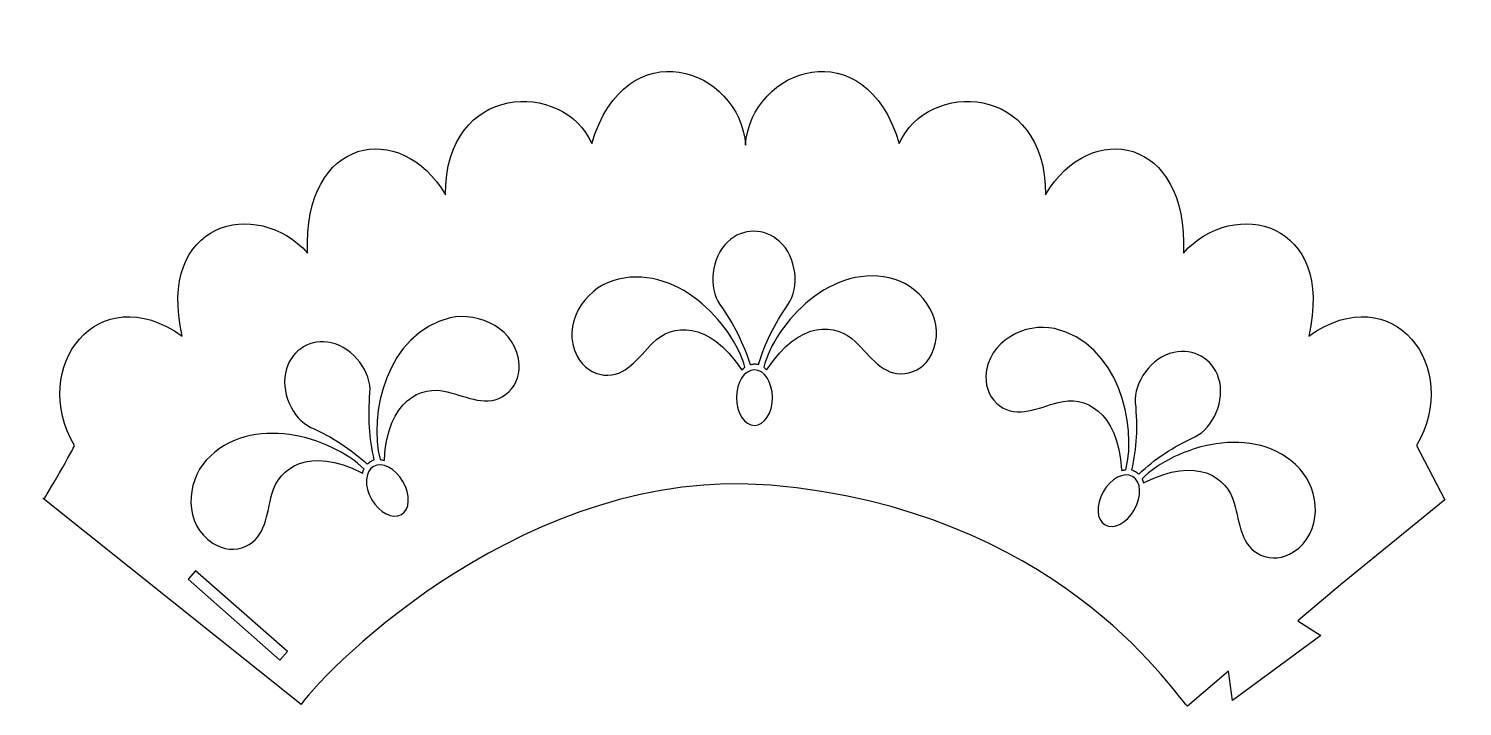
# Model space of a CAD drawing. Header units: centimetres. Extents: x -9.5 to 9.5, y -4.2 to 4.8.
import ezdxf

# ---------------------------------------------------------------- set-up
doc = ezdxf.new("R2010")
doc.units = ezdxf.units.CM
doc.header["$MEASUREMENT"] = 0
doc.layers.add('Camada 1', color=7, linetype='Continuous')

msp = doc.modelspace()

# ---------------------------------------------------------------- linework, layer by layer
at = {"layer": 'Camada 1'}
for points, knots in [([(5.88195, -4.2069), (5.88195, -4.2069), (6.42593, -3.74097), (6.42593, -3.74097), (6.42593, -3.74097), (6.42593, -3.74097), (6.4817, -4.13099), (6.4817, -4.13099), (6.4817, -4.13099), (6.4817, -4.13099), (7.6519, -3.26736), (7.6519, -3.26736), (7.6519, -3.26736), (7.6519, -3.26736), (7.34535, -3.07226), (7.34535, -3.07226), (7.34535, -3.07226), (7.34535, -3.07226), (7.91349, -2.59696), (7.91349, -2.59696), (7.91349, -2.59696), (7.91349, -2.59696), (7.91349, -2.59696), (7.91349, -2.59696), (7.91349, -2.59696), (7.91349, -2.59696), (9.29411, -1.47198), (9.29411, -1.47198), (9.29411, -1.47198), (9.29411, -1.47198), (8.91798, -0.75107), (8.91798, -0.75107), (8.91798, -0.75107), (9.52652, 0.27885), (8.61371, 1.49598), (7.49016, 0.70012), (7.49016, 0.70012), (7.84126, 2.22158), (6.50707, 2.54929), (5.82823, 1.80031), (5.82823, 1.80031), (5.8985, 3.34508), (4.58768, 3.57916), (4.00261, 2.57271), (4.00261, 2.57271), (4.00261, 4.0707), (2.43435, 4.09412), (2.05977, 3.25147), (2.05977, 3.25147), (1.61514, 4.77288), (0.09357, 4.25797), (0.02338, 3.22805), (0.02338, 3.22805), (-0.04678, 4.25794), (-1.56827, 4.77285), (-2.013, 3.25144), (-2.013, 3.25144), (-2.38749, 4.09409), (-3.95573, 4.07067), (-3.95573, 2.57268), (-3.95573, 2.57268), (-4.54091, 3.57913), (-5.85168, 3.34505), (-5.78143, 1.80028), (-5.78143, 1.80028), (-6.46025, 2.54929), (-7.79441, 2.22155), (-7.44333, 0.70009), (-7.44333, 0.70009), (-8.56683, 1.49596), (-9.4797, 0.27882), (-8.87113, -0.7511), (-8.87113, -0.7511), (-8.87113, -0.77452), (-9.26904, -1.45333), (-9.26904, -1.45333), (-9.26904, -1.45333), (-9.26904, -1.45333), (-9.2941, -1.45187), (-9.2941, -1.45187), (-9.2941, -1.45187), (-9.2941, -1.45187), (-9.28762, -1.45274), (-9.28762, -1.45274), (-9.28762, -1.45274), (-9.28762, -1.45274), (-5.86751, -4.18216), (-5.86751, -4.18216), (-5.86751, -4.18216), (-5.49757, -3.65868), (-2.84002, -1.00777), (0.35441, -1.27817), (0.35441, -1.27817), (4.10353, -1.59557), (5.65682, -3.96176), (5.88195, -4.2069)], [0, 0, 0, 0, 0.04, 0.04, 0.04, 0.04, 0.08, 0.08, 0.08, 0.08, 0.12, 0.12, 0.12, 0.12, 0.16, 0.16, 0.16, 0.16, 0.2, 0.2, 0.2, 0.2, 0.24, 0.24, 0.24, 0.24, 0.28, 0.28, 0.28, 0.28, 0.32, 0.32, 0.32, 0.32, 0.36, 0.36, 0.36, 0.36, 0.4, 0.4, 0.4, 0.4, 0.44, 0.44, 0.44, 0.44, 0.48, 0.48, 0.48, 0.48, 0.52, 0.52, 0.52, 0.52, 0.56, 0.56, 0.56, 0.56, 0.6, 0.6, 0.6, 0.6, 0.64, 0.64, 0.64, 0.64, 0.68, 0.68, 0.68, 0.68, 0.72, 0.72, 0.72, 0.72, 0.76, 0.76, 0.76, 0.76, 0.8, 0.8, 0.8, 0.8, 0.84, 0.84, 0.84, 0.84, 0.88, 0.88, 0.88, 0.88, 0.92, 0.92, 0.92, 0.92, 1, 1, 1, 1]), ([(0.19484, 0.32216), (0.1773, 0.32684), (0.15925, 0.32997), (0.14036, 0.32989), (0.14036, 0.32989), (0.12128, 0.32973), (0.10311, 0.3265), (0.08496, 0.32163), (0.08496, 0.32163), (-0.00415, 0.60836), (-0.13036, 0.85275), (-0.31795, 1.11736), (-0.31795, 1.11736), (-0.4717, 1.3354), (-0.43659, 1.74096), (-0.20981, 1.95027), (-0.20981, 1.95027), (-0.11059, 2.04301), (0.01088, 2.08828), (0.13206, 2.08846), (0.13206, 2.08846), (0.25308, 2.08933), (0.37508, 2.04523), (0.47507, 1.95344), (0.47507, 1.95344), (0.70351, 1.74617), (0.74278, 1.3409), (0.59048, 1.12151), (0.59048, 1.12151), (0.40558, 0.85519), (0.28162, 0.60965), (0.19484, 0.32216)], [0, 0, 0, 0, 0.11111111, 0.11111111, 0.11111111, 0.11111111, 0.22222222, 0.22222222, 0.22222222, 0.22222222, 0.33333333, 0.33333333, 0.33333333, 0.33333333, 0.44444444, 0.44444444, 0.44444444, 0.44444444, 0.55555556, 0.55555556, 0.55555556, 0.55555556, 0.66666667, 0.66666667, 0.66666667, 0.66666667, 0.77777778, 0.77777778, 0.77777778, 0.77777778, 1, 1, 1, 1]), ([(-0.02447, 0.24926), (-0.02447, 0.24926), (-0.03164, 0.25728), (-0.03164, 0.25728), (-0.03164, 0.25728), (-0.46767, 0.91554), (-0.95255, 0.86246), (-1.20565, 0.60981), (-1.20565, 0.60981), (-1.40001, 0.41619), (-1.5635, 0.15274), (-1.85322, 0.1833), (-1.85322, 0.1833), (-2.00221, 0.19886), (-2.13336, 0.28792), (-2.20879, 0.43233), (-2.20879, 0.43233), (-2.4271, 0.84982), (-2.10814, 1.31564), (-1.73725, 1.43253), (-1.73725, 1.43253), (-0.9118, 1.69195), (-0.14266, 0.86984), (0.01659, 0.2858), (0.01659, 0.2858), (0.00196, 0.27564), (-0.01169, 0.26297), (-0.02447, 0.24926)], [0, 0, 0, 0, 0.125, 0.125, 0.125, 0.125, 0.25, 0.25, 0.25, 0.25, 0.375, 0.375, 0.375, 0.375, 0.5, 0.5, 0.5, 0.5, 0.625, 0.625, 0.625, 0.625, 0.75, 0.75, 0.75, 0.75, 1, 1, 1, 1]), ([(2.48796, 0.45403), (2.41419, 0.30872), (2.28407, 0.21868), (2.13485, 0.20172), (2.13485, 0.20172), (1.84542, 0.16849), (1.67977, 0.43045), (1.48318, 0.62214), (1.48318, 0.62214), (1.22828, 0.87254), (0.74351, 0.92107), (0.31266, 0.25879), (0.31266, 0.25879), (0.31266, 0.25879), (0.30575, 0.25072), (0.30575, 0.25072), (0.30575, 0.25072), (0.29297, 0.26429), (0.27879, 0.27691), (0.26432, 0.28692), (0.26432, 0.28692), (0.41828, 0.87247), (1.17941, 1.7017), (2.00705, 1.44968), (2.00705, 1.44968), (2.37953, 1.33633), (2.70222, 0.8735), (2.48796, 0.45403)], [0, 0, 0, 0, 0.125, 0.125, 0.125, 0.125, 0.25, 0.25, 0.25, 0.25, 0.375, 0.375, 0.375, 0.375, 0.5, 0.5, 0.5, 0.5, 0.625, 0.625, 0.625, 0.625, 0.75, 0.75, 0.75, 0.75, 1, 1, 1, 1]), ([(-2.97797, 0.3184), (-2.96916, 0.15584), (-3.03684, 0.01257), (-3.15757, -0.07662), (-3.15757, -0.07662), (-3.39162, -0.25021), (-3.6661, -0.10609), (-3.93211, -0.03839), (-3.93211, -0.03839), (-4.27805, 0.05101), (-4.72224, -0.14936), (-4.76417, -0.93829), (-4.76417, -0.93829), (-4.76417, -0.93829), (-4.76602, -0.94866), (-4.76602, -0.94866), (-4.76602, -0.94866), (-4.78399, -0.94334), (-4.80251, -0.93958), (-4.82005, -0.93802), (-4.82005, -0.93802), (-4.97949, -0.35408), (-4.73488, 0.7446), (-3.89218, 0.94023), (-3.89218, 0.94023), (-3.51295, 1.02833), (-3.00207, 0.7888), (-2.97797, 0.3184)], [0, 0, 0, 0, 0.125, 0.125, 0.125, 0.125, 0.25, 0.25, 0.25, 0.25, 0.375, 0.375, 0.375, 0.375, 0.5, 0.5, 0.5, 0.5, 0.625, 0.625, 0.625, 0.625, 0.75, 0.75, 0.75, 0.75, 1, 1, 1, 1]), ([(5.01108, -1.08257), (5.01108, -1.08257), (5.00891, -1.07204), (5.00891, -1.07204), (5.00891, -1.07204), (4.96041, -0.284), (4.51398, -0.08747), (4.16843, -0.17971), (4.16843, -0.17971), (3.90329, -0.2503), (3.6299, -0.39659), (3.39434, -0.22535), (3.39434, -0.22535), (3.27305, -0.1374), (3.20403, 0.00529), (3.2109, 0.16811), (3.2109, 0.16811), (3.23056, 0.63883), (3.7397, 0.88275), (4.11937, 0.79853), (4.11937, 0.79853), (4.96389, 0.61046), (5.21898, -0.48608), (5.06491, -1.07147), (5.06491, -1.07147), (5.04714, -1.07291), (5.02901, -1.07704), (5.01108, -1.08257)], [0, 0, 0, 0, 0.125, 0.125, 0.125, 0.125, 0.25, 0.25, 0.25, 0.25, 0.375, 0.375, 0.375, 0.375, 0.5, 0.5, 0.5, 0.5, 0.625, 0.625, 0.625, 0.625, 0.75, 0.75, 0.75, 0.75, 1, 1, 1, 1]), ([(-4.89781, -0.94234), (-4.9154, -0.94713), (-4.93252, -0.95337), (-4.94885, -0.96282), (-4.94885, -0.96282), (-4.96539, -0.97248), (-4.97944, -0.98444), (-4.99269, -0.99769), (-4.99269, -0.99769), (-5.2133, -0.79396), (-5.4447, -0.64534), (-5.7395, -0.50998), (-5.7395, -0.50998), (-5.98162, -0.39803), (-6.1541, -0.02928), (-6.0624, 0.26538), (-6.0624, 0.26538), (-6.02279, 0.39532), (-5.94019, 0.49525), (-5.83539, 0.55597), (-5.83539, 0.55597), (-5.73101, 0.61735), (-5.60332, 0.64008), (-5.47087, 0.61053), (-5.47087, 0.61053), (-5.1693, 0.54528), (-4.93271, 0.21397), (-4.9548, -0.05215), (-4.9548, -0.05215), (-4.98187, -0.37531), (-4.96647, -0.64998), (-4.89781, -0.94234)], [0, 0, 0, 0, 0.11111111, 0.11111111, 0.11111111, 0.11111111, 0.22222222, 0.22222222, 0.22222222, 0.22222222, 0.33333333, 0.33333333, 0.33333333, 0.33333333, 0.44444444, 0.44444444, 0.44444444, 0.44444444, 0.55555556, 0.55555556, 0.55555556, 0.55555556, 0.66666667, 0.66666667, 0.66666667, 0.66666667, 0.77777778, 0.77777778, 0.77777778, 0.77777778, 1, 1, 1, 1]), ([(5.23748, -1.12908), (5.22465, -1.1163), (5.21057, -1.10455), (5.19417, -1.09519), (5.19417, -1.09519), (5.17761, -1.08574), (5.16028, -1.07947), (5.14213, -1.07466), (5.14213, -1.07466), (5.2082, -0.78177), (5.22116, -0.50702), (5.19108, -0.18407), (5.19108, -0.18407), (5.16692, 0.08162), (5.40002, 0.41532), (5.7012, 0.48321), (5.7012, 0.48321), (5.83347, 0.5139), (5.96131, 0.49239), (6.06633, 0.43193), (6.06633, 0.43193), (6.17163, 0.37219), (6.25519, 0.27302), (6.2958, 0.14351), (6.2958, 0.14351), (6.39012, -0.15023), (6.22153, -0.52086), (5.97986, -0.63471), (5.97986, -0.63471), (5.68648, -0.77287), (5.4564, -0.92355), (5.23748, -1.12908)], [0, 0, 0, 0, 0.11111111, 0.11111111, 0.11111111, 0.11111111, 0.22222222, 0.22222222, 0.22222222, 0.22222222, 0.33333333, 0.33333333, 0.33333333, 0.33333333, 0.44444444, 0.44444444, 0.44444444, 0.44444444, 0.55555556, 0.55555556, 0.55555556, 0.55555556, 0.66666667, 0.66666667, 0.66666667, 0.66666667, 0.77777778, 0.77777778, 0.77777778, 0.77777778, 1, 1, 1, 1]), ([(0.14047, 0.25233), (0.27239, 0.25291), (0.37989, 0.08866), (0.38076, -0.11491), (0.38076, -0.11491), (0.38177, -0.31835), (0.27575, -0.48408), (0.14388, -0.48464), (0.14388, -0.48464), (0.01236, -0.48538), (-0.09594, -0.32049), (-0.09694, -0.11713), (-0.09694, -0.11713), (-0.09782, 0.08644), (0.00894, 0.25175), (0.14047, 0.25233)], [0, 0, 0, 0, 0.2, 0.2, 0.2, 0.2, 0.4, 0.4, 0.4, 0.4, 0.6, 0.6, 0.6, 0.6, 1, 1, 1, 1]), ([(-5.05137, -1.11511), (-5.05137, -1.11511), (-5.06153, -1.11175), (-5.06153, -1.11175), (-5.06153, -1.11175), (-5.76831, -0.75977), (-6.16164, -1.0482), (-6.25456, -1.39348), (-6.25456, -1.39348), (-6.32602, -1.6583), (-6.336, -1.96829), (-6.60204, -2.08658), (-6.60204, -2.08658), (-6.73896, -2.14767), (-6.897, -2.13611), (-7.0345, -2.04869), (-7.0345, -2.04869), (-7.43233, -1.79636), (-7.38896, -1.23343), (-7.12623, -0.94681), (-7.12623, -0.94681), (-6.54113, -0.3093), (-5.46406, -0.63672), (-5.03409, -1.06288), (-5.03409, -1.06288), (-5.04161, -1.07905), (-5.04722, -1.09688), (-5.05137, -1.11511)], [0, 0, 0, 0, 0.125, 0.125, 0.125, 0.125, 0.25, 0.25, 0.25, 0.25, 0.375, 0.375, 0.375, 0.375, 0.5, 0.5, 0.5, 0.5, 0.625, 0.625, 0.625, 0.625, 0.75, 0.75, 0.75, 0.75, 1, 1, 1, 1]), ([(7.2893, -2.16149), (7.1528, -2.25042), (6.995, -2.2633), (6.85734, -2.20343), (6.85734, -2.20343), (6.59008, -2.08746), (6.57757, -1.77777), (6.5032, -1.51353), (6.5032, -1.51353), (6.40766, -1.16923), (6.01208, -0.88472), (5.30784, -1.24289), (5.30784, -1.24289), (5.30784, -1.24289), (5.29779, -1.24644), (5.29779, -1.24644), (5.29779, -1.24644), (5.29356, -1.22829), (5.28752, -1.21027), (5.28001, -1.1944), (5.28001, -1.1944), (5.70612, -0.76429), (6.77991, -0.42671), (7.37067, -1.05877), (7.37067, -1.05877), (7.63654, -1.34313), (7.68461, -1.90529), (7.2893, -2.16149)], [0, 0, 0, 0, 0.125, 0.125, 0.125, 0.125, 0.25, 0.25, 0.25, 0.25, 0.375, 0.375, 0.375, 0.375, 0.5, 0.5, 0.5, 0.5, 0.625, 0.625, 0.625, 0.625, 0.75, 0.75, 0.75, 0.75, 1, 1, 1, 1]), ([(-4.91001, -1.03), (-4.79608, -0.96351), (-4.62085, -1.05201), (-4.51827, -1.22788), (-4.51827, -1.22788), (-4.41569, -1.40359), (-4.42469, -1.6001), (-4.53859, -1.66653), (-4.53859, -1.66653), (-4.65218, -1.73286), (-4.82836, -1.6443), (-4.93094, -1.46862), (-4.93094, -1.46862), (-5.03346, -1.29283), (-5.02362, -1.09627), (-4.91001, -1.03)], [0, 0, 0, 0, 0.2, 0.2, 0.2, 0.2, 0.4, 0.4, 0.4, 0.4, 0.6, 0.6, 0.6, 0.6, 1, 1, 1, 1]), ([(5.15549, -1.16242), (5.27005, -1.22783), (5.28101, -1.42391), (5.17994, -1.60054), (5.17994, -1.60054), (5.07908, -1.77728), (4.90446, -1.86788), (4.78997, -1.80231), (4.78997, -1.80231), (4.6757, -1.73725), (4.66429, -1.54032), (4.7652, -1.36368), (4.7652, -1.36368), (4.86616, -1.18697), (5.04124, -1.09712), (5.15549, -1.16242)], [0, 0, 0, 0, 0.2, 0.2, 0.2, 0.2, 0.4, 0.4, 0.4, 0.4, 0.6, 0.6, 0.6, 0.6, 1, 1, 1, 1]), ([(-7.36534, -2.52415), (-7.36534, -2.52415), (-7.26623, -2.41149), (-7.26623, -2.41149), (-7.26623, -2.41149), (-7.26623, -2.41149), (-6.04968, -3.48144), (-6.04968, -3.48144), (-6.04968, -3.48144), (-6.04968, -3.48144), (-6.14877, -3.59413), (-6.14877, -3.59413), (-6.14877, -3.59413), (-6.14877, -3.59413), (-7.36534, -2.52415), (-7.36534, -2.52415)], [0, 0, 0, 0, 0.2, 0.2, 0.2, 0.2, 0.4, 0.4, 0.4, 0.4, 0.6, 0.6, 0.6, 0.6, 1, 1, 1, 1])]:
    msp.add_open_spline(points, degree=3, knots=knots, dxfattribs=at)

doc.saveas('drawing.dxf')
